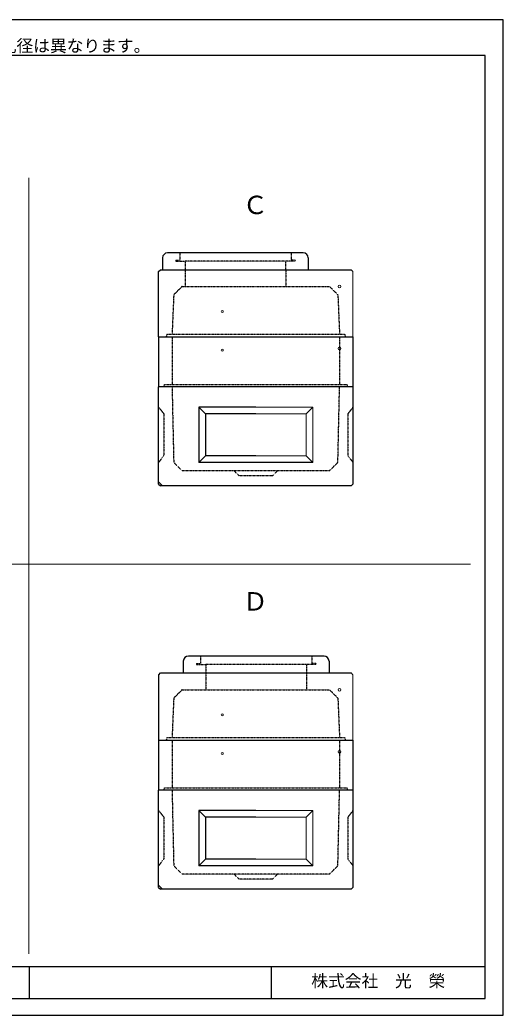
# Model space of a CAD drawing. Units: millimetres, scale not verified. Extents: x -420 to 421, y -297 to 297.
# Drawn here: x 132 to 421, y -297 to 297 of the extents above; entities that cross this region are included whole.
import ezdxf
from ezdxf.enums import TextEntityAlignment as Align

# ---------------------------------------------------------------- set-up
doc = ezdxf.new("R2010")
doc.units = ezdxf.units.MM
doc.linetypes.add('USER2', pattern=[4.7625, 3.175, -1.5875])
doc.layers.add('0-0', color=7, linetype='Continuous')
for name, color, linetype, lineweight in [('0-1_0', 9, 'Continuous', 25), ('0-2_dims', 7, 'Continuous', 18), ('0-3_pen1実線', 4, 'Continuous', 13), ('0-4_pen2実線', 3, 'Continuous', 13), ('0-5_pen3実線', 7, 'Continuous', 25), ('0-6_pen4実線', 7, 'Continuous', 25), ('0-7_pen2破線', 3, 'USER2', 25), ('0-9_draw', 7, 'Continuous', 13)]:
    doc.layers.add(name, color=color, linetype=linetype, lineweight=lineweight)
doc.styles.add('ＭＳ ゴシック', font='')
doc.styles.get('ＭＳ ゴシック').set_extended_font_data('MS Gothic')

# ---------------------------------------------------------------- blocks, each defined once
blk = doc.blocks.new('部分図 1')
at = {"layer": '0-1_0'}
blk.add_lwpolyline([(0, 0), (16824, 0), (16824, 11878), (0, 11878)], close=True, dxfattribs=at)
at = {"layer": '0-2_dims'}
for p, q in [((11159.96, 731.96), (11159.96, 9993)), ((16434, 5383), (5700, 5383))]:
    blk.add_line(p, q, dxfattribs=at)
at = {"layer": '0-3_pen1実線'}
for p, q in [((13027.47, 8991.22), (13021.51, 8997.17)), ((12757.83, 6317), (12710.93, 6363.9)), ((13275.47, 4178.12), (13269.51, 4184.08)), ((12757.83, 1503), (12710.93, 1549.9))]:
    blk.add_line(p, q, dxfattribs=at)
at = {"layer": '0-4_pen2実線'}
for p, q in [((12915.47, 9009.17), (12915.47, 8997.17)), ((13163.47, 4196.08), (13163.47, 4184.08))]:
    blk.add_line(p, q, dxfattribs=at)
for centre, radius in [((14870.93, 8696.97), 16), ((13470.93, 8396.97), 12), ((14870.93, 7957), 16), ((13470.93, 7937), 12), ((14871.03, 3883.08), 16), ((13471.03, 3583.08), 12), ((13470.93, 3123.1), 12), ((14870.93, 3143.1), 16)]:
    blk.add_circle(centre, radius, dxfattribs=at)
at = {"layer": '0-5_pen3実線'}
for p, q in [((12757.47, 9037.17), (12757.47, 8897.17)), ((14437.47, 9097.17), (12817.47, 9097.17)), ((14497.47, 9037.17), (14497.47, 8897.17)), ((12710.93, 8876.97), (12730.93, 8896.97)), ((12710.93, 8096.97), (12710.93, 8876.97)), ((12730.93, 8896.97), (15010.93, 8896.97)), ((12710.93, 8097), (12710.93, 7497)), ((12710.93, 8096.97), (15030.93, 8096.97)), ((15030.93, 8097), (15030.93, 7497)), ((15030.93, 7497), (12710.93, 7497)), ((12710.93, 6337), (12710.93, 7497)), ((13870.93, 7257), (13190.93, 7257)), ((13190.93, 7257), (13190.93, 6597)), ((13190.93, 7257), (13270.93, 7177)), ((13270.93, 6677), (13190.93, 6597)), ((13870.93, 6677), (13270.93, 6677)), ((14550.93, 6597), (13190.93, 6597)), ((12710.93, 6337), (12730.93, 6317)), ((15010.93, 6317), (12730.93, 6317)), ((14685.47, 4284.08), (13065.47, 4284.08)), ((13005.47, 4224.08), (13005.47, 4084.08)), ((14745.47, 4224.08), (14745.47, 4084.08)), ((12711.03, 4063.08), (12731.03, 4083.08)), ((12711.03, 3283.07), (12711.03, 4063.08)), ((12731.03, 4083.08), (15011.03, 4083.08)), ((12710.93, 3283.1), (12710.93, 2683.1)), ((12711.03, 3283.07), (15031.03, 3283.07)), ((15030.93, 3283.1), (15030.93, 2683.1)), ((15030.93, 2683.1), (12710.93, 2683.1)), ((12710.93, 1523), (12710.93, 2683)), ((13870.93, 2443), (13190.93, 2443)), ((13190.93, 2443), (13190.93, 1783)), ((13190.93, 2443), (13270.93, 2363)), ((13270.93, 1863), (13190.93, 1783)), ((14550.93, 1783), (13190.93, 1783)), ((13870.93, 1863), (13270.93, 1863)), ((12710.93, 1523), (12730.93, 1503)), ((15010.93, 1503), (12730.93, 1503)), ((11164, 580), (11164, 200))]:
    blk.add_line(p, q, dxfattribs=at)
for points in [[(15030.93, 7497), (15030.93, 6337), (15010.93, 6317)], [(13870.93, 7177), (13270.93, 7177), (13270.93, 6677)], [(15030.93, 2683), (15030.93, 1523), (15010.93, 1503)], [(13870.93, 2363), (13270.93, 2363), (13270.93, 1863)]]:
    blk.add_lwpolyline(points, dxfattribs=at)
for centre, start, end in [((12817.47, 9037.17), 90, 180), ((14437.47, 9037.17), 0, 90), ((13065.47, 4224.08), 90, 180), ((14685.47, 4224.08), 0, 90)]:
    blk.add_arc(centre, 60, start, end, dxfattribs=at)
at = {"layer": '0-6_pen4実線'}
for p, q in [((200, 580), (16610, 580)), ((14055, 580), (14055, 200))]:
    blk.add_line(p, q, dxfattribs=at)
blk.add_lwpolyline([(200, 200), (16610, 200), (16610, 11452), (200, 11452)], close=True, dxfattribs=at)
at = {"layer": '0-7_pen2破線'}
for p, q in [((12963.47, 9097.17), (12963.47, 9009.17)), ((14291.47, 9097.17), (14291.47, 8997.17)), ((12915.47, 9009.17), (12963.47, 9009.17)), ((12915.47, 8997.17), (13027.47, 8997.17)), ((13027.47, 8997.17), (13027.47, 8897.17)), ((14339.47, 8997.17), (13027.47, 8997.17)), ((14227.47, 8997.17), (14227.47, 8897.17)), ((14339.47, 9009.17), (14291.47, 9009.17)), ((14339.47, 9009.17), (14339.47, 8997.17)), ((13028.93, 8896.97), (13028.93, 8696.97)), ((14228.93, 8896.97), (14228.93, 8696.97)), ((12990.93, 8696.97), (12890.93, 8596.97)), ((14850.93, 8596.97), (14750.93, 8696.97)), ((12890.93, 8596.97), (12870.93, 8126.97)), ((14850.93, 8596.97), (14870.93, 8126.97)), ((12810.93, 8126.97), (12800.93, 8096.97)), ((12810.93, 8126.97), (13870.93, 8126.97)), ((12870.93, 8097), (12870.93, 7527)), ((13870.93, 8126.97), (14930.93, 8126.97)), ((14870.93, 8097), (14870.93, 7527)), ((14930.93, 8126.97), (14940.93, 8096.97)), ((12770.93, 7497), (12780.93, 7527)), ((12780.93, 7527), (13870.93, 7527)), ((12870.93, 7497), (12890.93, 6597)), ((13870.93, 7527), (14960.93, 7527)), ((14850.93, 6597), (14870.93, 7497)), ((14970.93, 7497), (14960.93, 7527)), ((12710.93, 7257), (12770.93, 7177)), ((12770.93, 7177), (12770.93, 6677)), ((12770.93, 6677), (12710.93, 6597)), ((12890.93, 6597), (12990.93, 6497)), ((14750.93, 6497), (14850.93, 6597)), ((14750.93, 6497), (12990.93, 6497)), ((14070.93, 6437), (14130.93, 6497)), ((13211.47, 4284.08), (13211.47, 4196.08)), ((14539.47, 4284.08), (14539.47, 4184.08)), ((13163.47, 4196.08), (13211.47, 4196.08)), ((13163.47, 4184.08), (13275.47, 4184.08)), ((13275.47, 4184.08), (13275.47, 4084.08)), ((14587.47, 4184.08), (13275.47, 4184.08)), ((14475.47, 4184.08), (14475.47, 4084.08)), ((14587.47, 4196.08), (14539.47, 4196.08)), ((14587.47, 4196.08), (14587.47, 4184.08)), ((13275.03, 4083.08), (13275.03, 3883.08)), ((14477.03, 4083.08), (14477.03, 3883.08)), ((12991.03, 3883.07), (12891.03, 3783.07)), ((14851.03, 3783.08), (14751.03, 3883.08)), ((12891.03, 3783.07), (12871.03, 3313.07)), ((14851.03, 3783.07), (14871.03, 3313.07)), ((12811.03, 3313.07), (12801.03, 3283.07)), ((12811.03, 3313.08), (13871.03, 3313.08)), ((12870.93, 3283.1), (12870.93, 2713.1)), ((13871.03, 3313.08), (14931.03, 3313.07)), ((14870.93, 3283.1), (14870.93, 2713.1)), ((14931.03, 3313.07), (14941.03, 3283.07)), ((12770.93, 2683.1), (12780.93, 2713.1)), ((12780.93, 2713.1), (13870.93, 2713.1)), ((12870.93, 2683), (12890.93, 1783)), ((13870.93, 2713.1), (14960.93, 2713.1)), ((14850.93, 1783), (14870.93, 2683)), ((14970.93, 2683.1), (14960.93, 2713.1)), ((12710.93, 2443), (12770.93, 2363)), ((12770.93, 2363), (12770.93, 1863)), ((12770.93, 1863), (12710.93, 1783)), ((12890.93, 1783), (12990.93, 1683)), ((14750.93, 1683), (14850.93, 1783)), ((14750.93, 1683), (12990.93, 1683)), ((14070.93, 1623), (14130.93, 1683))]:
    blk.add_line(p, q, dxfattribs=at)
for points in [[(12990.93, 8696.97), (13870.93, 8696.97), (14750.93, 8696.97)], [(15030.93, 7257), (14970.93, 7177), (14970.93, 6677), (15030.93, 6597)], [(14070.93, 6437), (13670.93, 6437), (13610.93, 6497)], [(12991.03, 3883.07), (13871.03, 3883.07), (14751.03, 3883.08)], [(15030.93, 2443), (14970.93, 2363), (14970.93, 1863), (15030.93, 1783)], [(14070.93, 1623), (13670.93, 1623), (13610.93, 1683)]]:
    blk.add_lwpolyline(points, dxfattribs=at)
at = {"layer": '0-9_draw'}
for p, q in [((15030.93, 8876.97), (15010.93, 8896.97)), ((15030.93, 8876.97), (15030.93, 8096.97)), ((14550.93, 7257), (13870.93, 7257)), ((14550.93, 7257), (14470.93, 7177)), ((14550.93, 7257), (14550.93, 6597)), ((14470.93, 7177), (13870.93, 7177)), ((14470.93, 7177), (14470.93, 6677)), ((14470.93, 6677), (13870.93, 6677)), ((14470.93, 6677), (14550.93, 6597)), ((15031.03, 4063.08), (15011.03, 4083.08)), ((15031.03, 4063.07), (15031.03, 3283.07)), ((14550.93, 2443), (13870.93, 2443)), ((14550.93, 2443), (14470.93, 2363)), ((14550.93, 2443), (14550.93, 1783)), ((14470.93, 2363), (13870.93, 2363)), ((14470.93, 2363), (14470.93, 1863)), ((14470.93, 1863), (13870.93, 1863)), ((14470.93, 1863), (14550.93, 1783))]:
    blk.add_line(p, q, dxfattribs=at)
at = {"layer": '0-2_dims', "style": 'ＭＳ ゴシック'}
for s, height, p in [('※ＦＥＰ管メーカー・継手メーカーに依り、削孔径は異なります。', 146.6, (6613.66, 11451.93)), ('Ｃ', 219.9, (13713.92, 9493.83)), ('Ｄ', 219.9, (13713.92, 4761.8))]:
    blk.add_text(s, height=height, dxfattribs=at).set_placement(p, align=Align.BOTTOM_LEFT)
at = {"layer": '0-5_pen3実線', "style": 'ＭＳ ゴシック'}
blk.add_text('株式会社\u3000光\u3000榮', height=146.6, dxfattribs=at).set_placement((14533, 290), align=Align.BOTTOM_LEFT)

msp = doc.modelspace()

# ---------------------------------------------------------------- block references
at = {"layer": '0-0', "xscale": 0.05, "yscale": 0.05}
msp.add_blockref('部分図 1', (-420.5, -297), dxfattribs=at)

doc.saveas('drawing.dxf')
